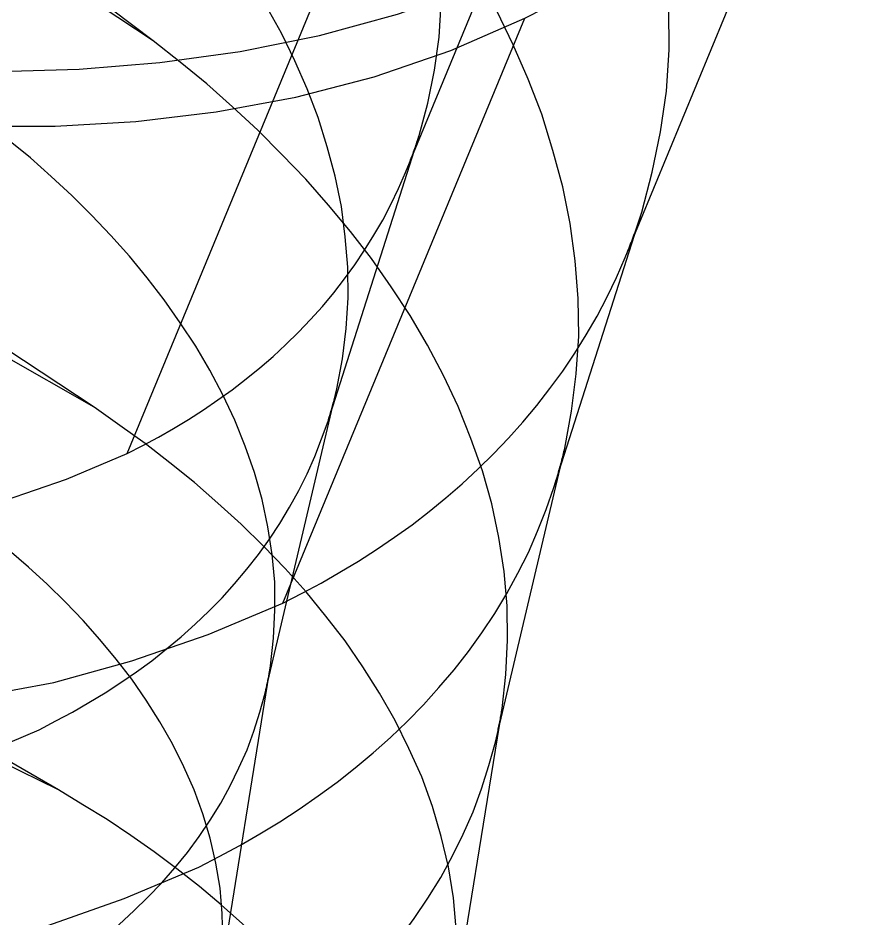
# Model space of a CAD drawing. Header units: millimetres. Extents: x 0 to 262, y -49 to 161.
# Drawn here: x 51.1 to 54.314, y 111.046 to 114.448 of the extents above; entities that cross this region are included whole.
import ezdxf

# ---------------------------------------------------------------- set-up
doc = ezdxf.new("R2010")
doc.units = ezdxf.units.MM
doc.layers.add('ISO_HIDDEN', color=8, linetype='CONTINUOUS')
doc.layers.add('ISO_VISIBLE', color=7, linetype='Continuous')

msp = doc.modelspace()

# ---------------------------------------------------------------- linework, layer by layer
at = {"layer": 'ISO_HIDDEN'}
for points in [[(53.4556, 113.7143), (53.4954, 113.865), (53.5266, 114.0175), (53.5493, 114.1716), (53.5585, 114.3272), (53.558, 114.4828), (53.5501, 114.6384), (53.5301, 114.7929), (53.5016, 114.946), (53.4672, 115.098), (53.4211, 115.2468), (53.3695, 115.3937), (53.3117, 115.5385), (53.2451, 115.6793), (53.1752, 115.8185), (53.0969, 115.9533), (53.0151, 116.0858), (52.9279, 116.2149), (52.8357, 116.3405), (52.7404, 116.4638), (52.6393, 116.5823), (52.5367, 116.6996), (52.428, 116.8112), (52.3187, 116.9223)], [(52.6148, 114.0037), (52.6471, 114.1262), (52.6725, 114.2502), (52.691, 114.3756), (52.6984, 114.5021), (52.6981, 114.6287), (52.6916, 114.7552), (52.6754, 114.8809), (52.6522, 115.0054), (52.6242, 115.129), (52.5867, 115.2501), (52.5447, 115.3696), (52.4977, 115.4873), (52.4435, 115.6018), (52.3867, 115.7151), (52.323, 115.8247), (52.2565, 115.9324), (52.1855, 116.0375), (52.1106, 116.1396), (52.0331, 116.2399), (51.9509, 116.3363), (51.8674, 116.4317), (51.779, 116.5225), (51.6901, 116.6128)], [(52.5638, 113.8642), (53.4949, 116.1158)], [(51.611, 114.3619), (51.2926, 114.6016), (50.9582, 114.8184), (50.6105, 115.0131), (50.2517, 115.1866), (49.8836, 115.3393), (49.5076, 115.4715), (49.1251, 115.5833), (48.7371, 115.6747), (48.3449, 115.7454), (47.9495, 115.795), (47.5519, 115.8228), (47.1534, 115.8277), (46.7554, 115.8086), (46.3594, 115.7639), (45.9675, 115.6915), (45.5824, 115.5891), (45.2077, 115.4537), (44.8482, 115.2819), (44.5109, 115.0701), (44.205, 114.8151), (43.9429, 114.5154), (43.7394, 114.1734), (43.6082, 113.7978)], [(53.1649, 112.8234), (53.1906, 112.9633), (53.2081, 113.1044), (53.2178, 113.2463), (53.2155, 113.3886), (53.2039, 113.5303), (53.1856, 113.6713), (53.157, 113.8107), (53.1202, 113.948), (53.0782, 114.084), (53.0266, 114.2166), (52.9695, 114.3468), (52.9078, 114.475), (52.8377, 114.5989), (52.765, 114.7211), (52.6857, 114.8392), (52.6028, 114.9548), (52.5159, 115.0675), (52.4244, 115.1765), (52.3307, 115.2836), (52.2319, 115.3859), (52.1321, 115.4874), (52.0271, 115.5834), (51.9218, 115.6792)], [(51.611, 114.3619), (51.2767, 114.5833), (50.9275, 114.7803), (50.5663, 114.9544), (50.1954, 115.1068), (49.8166, 115.2382), (49.4314, 115.3493), (49.0409, 115.4404), (48.6463, 115.5117), (48.2487, 115.5631), (47.8489, 115.5944), (47.4481, 115.6049), (47.0473, 115.5938), (46.6477, 115.5601), (46.251, 115.5022), (45.8589, 115.4184), (45.4741, 115.3061), (45.0998, 115.1625), (44.741, 114.9838), (44.4046, 114.766), (44.1007, 114.5049), (43.8436, 114.1978), (43.6512, 113.8468), (43.5416, 113.462)], [(52.3043, 113.0469), (52.3251, 113.1608), (52.3394, 113.2755), (52.3472, 113.3909), (52.3454, 113.5066), (52.336, 113.6219), (52.3211, 113.7366), (52.2978, 113.85), (52.2679, 113.9617), (52.2337, 114.0722), (52.1918, 114.1801), (52.1453, 114.286), (52.0951, 114.3903), (52.0382, 114.491), (51.979, 114.5904), (51.9145, 114.6865), (51.8471, 114.7805), (51.7764, 114.8722), (51.702, 114.9608), (51.6258, 115.0479), (51.5454, 115.1312), (51.4642, 115.2137), (51.3789, 115.2918), (51.2932, 115.3697)], [(51.5126, 112.8029), (52.438, 115.0408)], [(52.9282, 111.8404), (52.9423, 111.9694), (52.9488, 112.0989), (52.9477, 112.2286), (52.9362, 112.3579), (52.9157, 112.4859), (52.8889, 112.6128), (52.8537, 112.7377), (52.8105, 112.86), (52.7625, 112.9806), (52.707, 113.0979), (52.6459, 113.2123), (52.5815, 113.325), (52.5093, 113.4329), (52.4349, 113.5392), (52.3555, 113.6418), (52.2726, 113.7416), (52.1868, 113.839), (52.0968, 113.9325), (52.0053, 114.0245), (51.9094, 114.112), (51.8129, 114.1987), (51.712, 114.2804), (51.611, 114.3619)], [(51.3877, 112.9777), (51.0535, 113.199), (50.7043, 113.396), (50.3431, 113.5701), (49.9722, 113.7225), (49.5934, 113.8539), (49.2081, 113.965), (48.8177, 114.0561), (48.4231, 114.1274), (48.0254, 114.1788), (47.6257, 114.2101), (47.2249, 114.2206), (46.824, 114.2095), (46.4245, 114.1758), (46.0278, 114.118), (45.6357, 114.0341), (45.2508, 113.9218), (44.8766, 113.7782), (44.5178, 113.5995), (44.1814, 113.3817), (43.8775, 113.1206), (43.6204, 112.8136), (43.428, 112.4625), (43.3184, 112.0778)], [(52.0537, 112.0015), (52.0652, 112.1065), (52.0704, 112.2118), (52.0696, 112.3173), (52.0602, 112.4224), (52.0435, 112.5266), (52.0218, 112.6298), (51.9931, 112.7314), (51.9579, 112.8309), (51.919, 112.9289), (51.8738, 113.0243), (51.8241, 113.1174), (51.7717, 113.2091), (51.713, 113.2968), (51.6525, 113.3833), (51.5879, 113.4667), (51.5205, 113.5479), (51.4507, 113.6271), (51.3775, 113.7031), (51.3031, 113.778), (51.2251, 113.8491), (51.1466, 113.9197), (51.0645, 113.9861), (50.9824, 114.0524)], [(52.2707, 112.9258), (52.6148, 114.0037)], [(52.5638, 113.8642), (52.5662, 113.8702), (52.5687, 113.8762), (52.5711, 113.8821), (52.5735, 113.8881), (52.5758, 113.8941), (52.5782, 113.9002), (52.5805, 113.9062), (52.5828, 113.9122), (52.5851, 113.9183), (52.5874, 113.9243), (52.5896, 113.9304), (52.5918, 113.9364), (52.594, 113.9425), (52.5962, 113.9486), (52.5983, 113.9547), (52.6005, 113.9608), (52.6026, 113.9669), (52.6047, 113.973), (52.6067, 113.9791), (52.6088, 113.9852), (52.6108, 113.9914), (52.6128, 113.9975), (52.6148, 114.0037)], [(51.3877, 112.9777), (51.0393, 113.1776), (50.6775, 113.3521), (50.3052, 113.5031), (49.9248, 113.6323), (49.538, 113.7409), (49.1461, 113.8296), (48.7504, 113.8992), (48.3518, 113.9499), (47.9513, 113.9817), (47.5498, 113.9947), (47.148, 113.9883), (46.7471, 113.9619), (46.3482, 113.9145), (45.9525, 113.8449), (45.5618, 113.7512), (45.1785, 113.6312), (44.8055, 113.4819), (44.4477, 113.2995), (44.1117, 113.0795), (43.8082, 112.8168), (43.5531, 112.5071), (43.3685, 112.1513), (43.2781, 111.7609)], [(46.2121, 113.9157), (46.399, 113.7515), (46.5908, 113.5935), (46.7909, 113.4459), (46.999, 113.31), (47.2105, 113.1792), (47.4316, 113.0652), (47.6549, 112.9559), (47.8841, 112.8594), (48.1168, 112.7721), (48.3527, 112.6933), (48.5927, 112.6286), (48.834, 112.5688), (49.0793, 112.5273), (49.3253, 112.4921), (49.5731, 112.4705), (49.8214, 112.4622), (50.0701, 112.4615), (50.3179, 112.4829), (50.5644, 112.514), (50.809, 112.559), (51.0484, 112.6259), (51.2833, 112.7066), (51.5126, 112.8029)], [(51.5126, 112.8029), (51.5715, 112.8335), (51.6301, 112.8646), (51.6876, 112.8978), (51.7444, 112.9321), (51.8004, 112.9679), (51.855, 113.0055), (51.9092, 113.0439), (51.9615, 113.0848), (52.0131, 113.1266), (52.0633, 113.17), (52.1119, 113.2152), (52.1597, 113.2613), (52.2052, 113.3096), (52.2495, 113.359), (52.2923, 113.4098), (52.3328, 113.4624), (52.3721, 113.5159), (52.4091, 113.571), (52.4439, 113.6275), (52.4774, 113.6848), (52.508, 113.7437), (52.5366, 113.8036), (52.5638, 113.8642)], [(53.3929, 113.5429), (53.3959, 113.5502), (53.3989, 113.5576), (53.4019, 113.5649), (53.4048, 113.5723), (53.4077, 113.5797), (53.4106, 113.5871), (53.4135, 113.5945), (53.4163, 113.6019), (53.4191, 113.6093), (53.4219, 113.6168), (53.4247, 113.6242), (53.4274, 113.6317), (53.4301, 113.6391), (53.4328, 113.6466), (53.4354, 113.6541), (53.438, 113.6616), (53.4406, 113.6691), (53.4432, 113.6766), (53.4457, 113.6842), (53.4482, 113.6917), (53.4507, 113.6992), (53.4532, 113.7068), (53.4556, 113.7143)], [(53.4278, 113.6273), (53.4556, 113.7143)], [(52.0332, 111.8986), (52.3043, 113.0469)], [(52.2707, 112.9258), (52.2723, 112.931), (52.274, 112.9362), (52.2756, 112.9414), (52.2772, 112.9466), (52.2788, 112.9519), (52.2803, 112.9571), (52.2819, 112.9624), (52.2834, 112.9676), (52.2849, 112.9729), (52.2864, 112.9781), (52.2879, 112.9834), (52.2894, 112.9887), (52.2908, 112.9939), (52.2922, 112.9992), (52.2936, 113.0045), (52.295, 113.0098), (52.2964, 113.0151), (52.2977, 113.0204), (52.2991, 113.0257), (52.3004, 113.031), (52.3017, 113.0363), (52.303, 113.0416), (52.3043, 113.0469)], [(52.7523, 110.772), (52.7571, 110.8901), (52.7546, 111.0082), (52.7449, 111.1259), (52.7261, 111.2427), (52.6984, 111.3576), (52.6649, 111.4709), (52.6247, 111.582), (52.5764, 111.6899), (52.524, 111.7958), (52.4657, 111.8987), (52.4019, 111.9982), (52.3354, 112.0959), (52.2626, 112.1891), (52.1876, 112.2804), (52.1088, 112.3686), (52.0267, 112.4537), (51.9427, 112.5368), (51.8548, 112.6159), (51.7661, 112.6941), (51.6735, 112.7676), (51.5807, 112.8409), (51.4842, 112.9093), (51.3877, 112.9777)], [(51.1798, 111.7604), (51.2431, 111.7934), (51.3061, 111.8269), (51.3677, 111.8627), (51.4287, 111.8997), (51.4885, 111.9386), (51.5471, 111.9792), (51.6048, 112.021), (51.6606, 112.0655), (51.7156, 112.1109), (51.7686, 112.1586), (51.8201, 112.2079), (51.8704, 112.2585), (51.9179, 112.3117), (51.9641, 112.366), (52.008, 112.4222), (52.0494, 112.4802), (52.0893, 112.5394), (52.1258, 112.6006), (52.16, 112.6632), (52.1924, 112.7267), (52.2207, 112.7922), (52.2467, 112.8586), (52.2707, 112.9258)], [(53.1236, 112.6744), (53.1256, 112.6808), (53.1277, 112.6872), (53.1296, 112.6936), (53.1316, 112.7), (53.1336, 112.7065), (53.1355, 112.7129), (53.1374, 112.7194), (53.1393, 112.7258), (53.1411, 112.7323), (53.143, 112.7388), (53.1448, 112.7452), (53.1466, 112.7517), (53.1484, 112.7582), (53.1501, 112.7647), (53.1519, 112.7712), (53.1536, 112.7777), (53.1552, 112.7842), (53.1569, 112.7907), (53.1586, 112.7972), (53.1602, 112.8038), (53.1618, 112.8103), (53.1633, 112.8168), (53.1649, 112.8234)], [(53.1471, 112.7481), (53.1649, 112.8234)], [(45.8153, 112.6725), (46.0106, 112.5189), (46.211, 112.3723), (46.4187, 112.2358), (46.6342, 112.1123), (46.8527, 111.994), (47.0791, 111.8915), (47.308, 111.7951), (47.5414, 111.7096), (47.7782, 111.6348), (48.0172, 111.5666), (48.2599, 111.5135), (48.5036, 111.4651), (48.7499, 111.4325), (48.997, 111.4074), (49.2451, 111.3936), (49.4935, 111.3936), (49.7419, 111.4003), (49.989, 111.4269), (50.2346, 111.4632), (50.4783, 111.5118), (50.7168, 111.5813), (50.951, 111.6636), (51.1798, 111.7604)], [(51.8689, 110.8742), (51.8729, 110.9703), (51.8709, 111.0663), (51.863, 111.1621), (51.8476, 111.257), (51.8251, 111.3505), (51.7979, 111.4426), (51.7652, 111.533), (51.7259, 111.6208), (51.6833, 111.7069), (51.6359, 111.7906), (51.5839, 111.8715), (51.5299, 111.951), (51.4707, 112.0268), (51.4096, 112.1011), (51.3456, 112.1728), (51.2788, 112.242), (51.2105, 112.3096), (51.139, 112.3739), (51.0668, 112.4375), (50.9916, 112.4973), (50.916, 112.5569), (50.8376, 112.6125), (50.7591, 112.6681)], [(51.2533, 111.5336), (50.9049, 111.7336), (50.5431, 111.9081), (50.1708, 112.0591), (49.7904, 112.1883), (49.4035, 112.2968), (49.0117, 112.3856), (48.616, 112.4551), (48.2174, 112.5058), (47.8169, 112.5377), (47.4154, 112.5506), (47.0136, 112.5442), (46.6127, 112.5178), (46.2138, 112.4705), (45.8181, 112.4008), (45.4274, 112.3072), (45.0441, 112.1871), (44.6711, 112.0378), (44.3133, 111.8555), (43.9773, 111.6355), (43.6738, 111.3727), (43.4187, 111.0631), (43.234, 110.7072), (43.1437, 110.3169)], [(51.2533, 111.5336), (50.8927, 111.7092), (50.5205, 111.8587), (50.1396, 111.9845), (49.7523, 112.0889), (49.3601, 112.1733), (48.9643, 112.2388), (48.5659, 112.2861), (48.1659, 112.3158), (47.7649, 112.3281), (47.3637, 112.323), (46.9632, 112.3002), (46.5642, 112.2591), (46.1675, 112.199), (45.7745, 112.1187), (45.3866, 112.0166), (45.0058, 111.8905), (44.6349, 111.7377), (44.2782, 111.5543), (43.9422, 111.3355), (43.6373, 111.0753), (43.3808, 110.7677), (43.1994, 110.411), (43.1254, 110.0183)], [(51.8581, 110.7885), (52.0537, 112.0015)], [(52.0332, 111.8986), (52.0343, 111.903), (52.0353, 111.9075), (52.0363, 111.9119), (52.0373, 111.9164), (52.0383, 111.9208), (52.0393, 111.9253), (52.0402, 111.9298), (52.0412, 111.9342), (52.0421, 111.9387), (52.043, 111.9432), (52.0439, 111.9476), (52.0448, 111.9521), (52.0457, 111.9566), (52.0466, 111.9611), (52.0474, 111.9656), (52.0482, 111.9701), (52.049, 111.9745), (52.0499, 111.979), (52.0506, 111.9835), (52.0514, 111.988), (52.0522, 111.9925), (52.0529, 111.997), (52.0537, 112.0015)], [(50.9192, 110.656), (50.9856, 110.6906), (51.0519, 110.7257), (51.1166, 110.7636), (51.1808, 110.8024), (51.2435, 110.8434), (51.3051, 110.8861), (51.3656, 110.9305), (51.4241, 110.9773), (51.4819, 111.0251), (51.5369, 111.076), (51.5908, 111.1282), (51.6426, 111.1824), (51.6918, 111.2389), (51.7395, 111.2967), (51.7839, 111.3572), (51.8259, 111.4192), (51.8659, 111.4826), (51.9013, 111.5487), (51.9344, 111.6159), (51.965, 111.6844), (51.9905, 111.7549), (52.0133, 111.8263), (52.0332, 111.8986)], [(52.903, 111.7138), (52.9043, 111.7192), (52.9056, 111.7247), (52.9068, 111.7302), (52.9081, 111.7356), (52.9093, 111.7411), (52.9105, 111.7466), (52.9116, 111.7521), (52.9128, 111.7576), (52.9139, 111.7631), (52.9151, 111.7686), (52.9162, 111.7741), (52.9173, 111.7796), (52.9184, 111.7851), (52.9194, 111.7906), (52.9205, 111.7961), (52.9215, 111.8016), (52.9225, 111.8072), (52.9235, 111.8127), (52.9244, 111.8182), (52.9254, 111.8237), (52.9263, 111.8293), (52.9272, 111.8348), (52.9282, 111.8404)], [(52.9179, 111.7766), (52.9282, 111.8404)], [(52.6429, 109.6261), (52.6404, 109.7337), (52.6307, 109.8407), (52.614, 109.9468), (52.5894, 110.0515), (52.556, 110.1537), (52.5172, 110.254), (52.4732, 110.3521), (52.421, 110.4462), (52.3653, 110.5381), (52.3054, 110.6274), (52.2398, 110.7127), (52.172, 110.7962), (52.0997, 110.8758), (52.0248, 110.953), (51.9475, 111.0277), (51.8669, 111.0989), (51.7852, 111.1689), (51.7, 111.2346), (51.6144, 111.2998), (51.5256, 111.3605), (51.4367, 111.4211), (51.345, 111.4773), (51.2533, 111.5336)]]:
    msp.add_lwpolyline(points, dxfattribs=at)
at = {"layer": 'ISO_VISIBLE'}
for points in [[(46.545, 115.9313), (46.7657, 115.7197), (46.9972, 115.5201), (47.2386, 115.3326), (47.4889, 115.157), (47.7471, 114.9934), (48.0127, 114.842), (48.2848, 114.7027), (48.5629, 114.5757), (48.8464, 114.4612), (49.1347, 114.3595), (49.4273, 114.2709), (49.7236, 114.1956), (50.023, 114.1342), (50.3251, 114.0872), (50.6291, 114.0553), (50.9344, 114.039), (51.2401, 114.0392), (51.5453, 114.0569), (51.8488, 114.0931), (52.1493, 114.1489), (52.4452, 114.2257), (52.7343, 114.3249), (53.0142, 114.4476)], [(46.545, 115.9313), (46.7767, 115.732), (47.0189, 115.5454), (47.2702, 115.3714), (47.5297, 115.2099), (47.7965, 115.0606), (48.0697, 114.9236), (48.3488, 114.7987), (48.6329, 114.6861), (48.9217, 114.5857), (49.2144, 114.4977), (49.5106, 114.4223), (49.8099, 114.3598), (50.1115, 114.3105), (50.4151, 114.2748), (50.7201, 114.2532), (51.0257, 114.2463), (51.3312, 114.2549), (51.6359, 114.2798), (51.9386, 114.3218), (52.2383, 114.3822), (52.5332, 114.4622), (52.8217, 114.5632), (53.1014, 114.6865)], [(53.0142, 114.4476), (53.0877, 114.4849), (53.1602, 114.5241), (53.2317, 114.5651), (53.302, 114.6079), (53.3712, 114.6527), (53.4391, 114.6993), (53.5057, 114.7478), (53.5708, 114.7983), (53.6345, 114.8507), (53.6965, 114.9049), (53.7567, 114.9611), (53.8152, 115.0191), (53.8718, 115.079), (53.9264, 115.1407), (53.9789, 115.2042), (54.0293, 115.2694), (54.0773, 115.3363), (54.123, 115.4049), (54.1663, 115.475), (54.2071, 115.5466), (54.2453, 115.6196), (54.2808, 115.6939), (54.3136, 115.7694)], [(53.3929, 113.5429), (54.3136, 115.7694)], [(52.1005, 112.2379), (53.0142, 114.4476)], [(53.1236, 112.6744), (53.4278, 113.6273)], [(45.5835, 113.6062), (45.8132, 113.4043), (46.049, 113.2101), (46.2952, 113.0286), (46.551, 112.8615), (46.8111, 112.7007), (47.0829, 112.5606), (47.3574, 112.4262), (47.6392, 112.3075), (47.9253, 112.2001), (48.2153, 112.1032), (48.5104, 112.0237), (48.8072, 111.9501), (49.1087, 111.8991), (49.4112, 111.8559), (49.7158, 111.8293), (50.0212, 111.8191), (50.327, 111.8182), (50.6316, 111.8446), (50.9347, 111.8828), (51.2354, 111.9381), (51.5298, 112.0204), (51.8185, 112.1196), (52.1005, 112.2379)], [(52.1005, 112.2379), (52.1729, 112.2756), (52.245, 112.3139), (52.3157, 112.3547), (52.3855, 112.3969), (52.4543, 112.4409), (52.5215, 112.4871), (52.5881, 112.5343), (52.6524, 112.5846), (52.7158, 112.636), (52.7775, 112.6894), (52.8373, 112.7449), (52.8961, 112.8016), (52.952, 112.8611), (53.0065, 112.9218), (53.0592, 112.9842), (53.1089, 113.0488), (53.1572, 113.1146), (53.2027, 113.1824), (53.2456, 113.2518), (53.2868, 113.3223), (53.3243, 113.3948), (53.3596, 113.4684), (53.3929, 113.5429)], [(52.903, 111.7138), (53.1471, 112.7481)], [(51.7824, 111.2416), (51.8602, 111.2821), (51.9376, 111.3233), (52.0134, 111.3674), (52.0884, 111.4129), (52.1619, 111.4606), (52.2339, 111.5106), (52.305, 111.562), (52.3735, 111.6167), (52.4412, 111.6725), (52.5064, 111.7311), (52.5697, 111.7917), (52.6314, 111.854), (52.6898, 111.9194), (52.7467, 111.9861), (52.8007, 112.0553), (52.8516, 112.1266), (52.9006, 112.1993), (52.9455, 112.2746), (52.9876, 112.3515), (53.0274, 112.4297), (53.0622, 112.5102), (53.0942, 112.5918), (53.1236, 112.6744)], [(45.1866, 112.363), (45.4269, 112.1741), (45.6732, 111.9939), (45.9286, 111.826), (46.1935, 111.6742), (46.4622, 111.5288), (46.7406, 111.4028), (47.022, 111.2842), (47.3089, 111.1791), (47.6001, 111.0871), (47.8939, 111.0032), (48.1923, 110.938), (48.4919, 110.8785), (48.7949, 110.8385), (49.0986, 110.8075), (49.4037, 110.7906), (49.7091, 110.7905), (50.0145, 110.7988), (50.3183, 110.8316), (50.6203, 110.8761), (50.9199, 110.9359), (51.2131, 111.0214), (51.501, 111.1225), (51.7824, 111.2416)], [(52.7389, 110.6667), (52.9179, 111.7766)], [(51.5333, 110.186), (51.615, 110.2286), (51.6965, 110.2717), (51.7761, 110.3183), (51.8549, 110.3659), (51.9321, 110.4165), (52.0078, 110.469), (52.0821, 110.5235), (52.1541, 110.5811), (52.2252, 110.6398), (52.2928, 110.7024), (52.359, 110.7665), (52.4227, 110.8332), (52.4832, 110.9027), (52.5419, 110.9737), (52.5964, 111.0481), (52.6481, 111.1244), (52.6973, 111.2024), (52.7409, 111.2836), (52.7816, 111.3662), (52.8191, 111.4504), (52.8505, 111.5371), (52.8785, 111.6249), (52.903, 111.7138)]]:
    msp.add_lwpolyline(points, dxfattribs=at)

doc.saveas('drawing.dxf')
